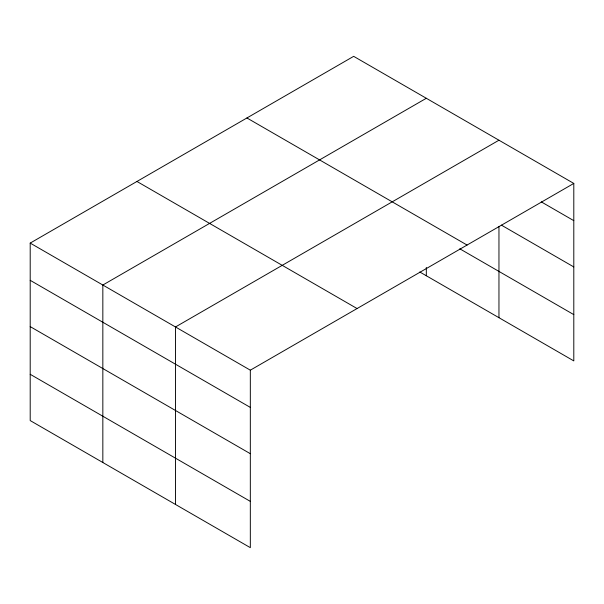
<?xml version="1.0" encoding="UTF-8"?>
<svg xmlns="http://www.w3.org/2000/svg" width="604" height="604" viewBox="0 0 604 604"><rect width="100%" height="100%" fill="white"/><g stroke="black" fill="none" stroke-linecap="round" stroke-linejoin="round"><path stroke-width="0.91" d="M573.8 183.427L353.672 56.338L30.2 243.095L30.2 420.573L250.328 547.662L250.328 370.177L573.8 183.427L573.8 360.905L419.788 271.989M426.318 98.278L102.839 285.028L102.839 462.513M498.957 140.211L175.485 326.968L175.485 504.453M541.26 201.864L573.8 220.656M501.396 225.133L573.8 266.938M246.93 117.969L467.051 245.05M459.78 248.795L573.8 314.624M136.949 181.464L357.07 308.553M30.2 243.095L250.328 370.177M30.2 280.324L250.328 407.406M30.2 326.605L250.328 453.695M30.2 374.291L250.328 501.38M498.957 226.53L498.957 317.696M426.318 267.429L426.318 275.756"/></g></svg>
